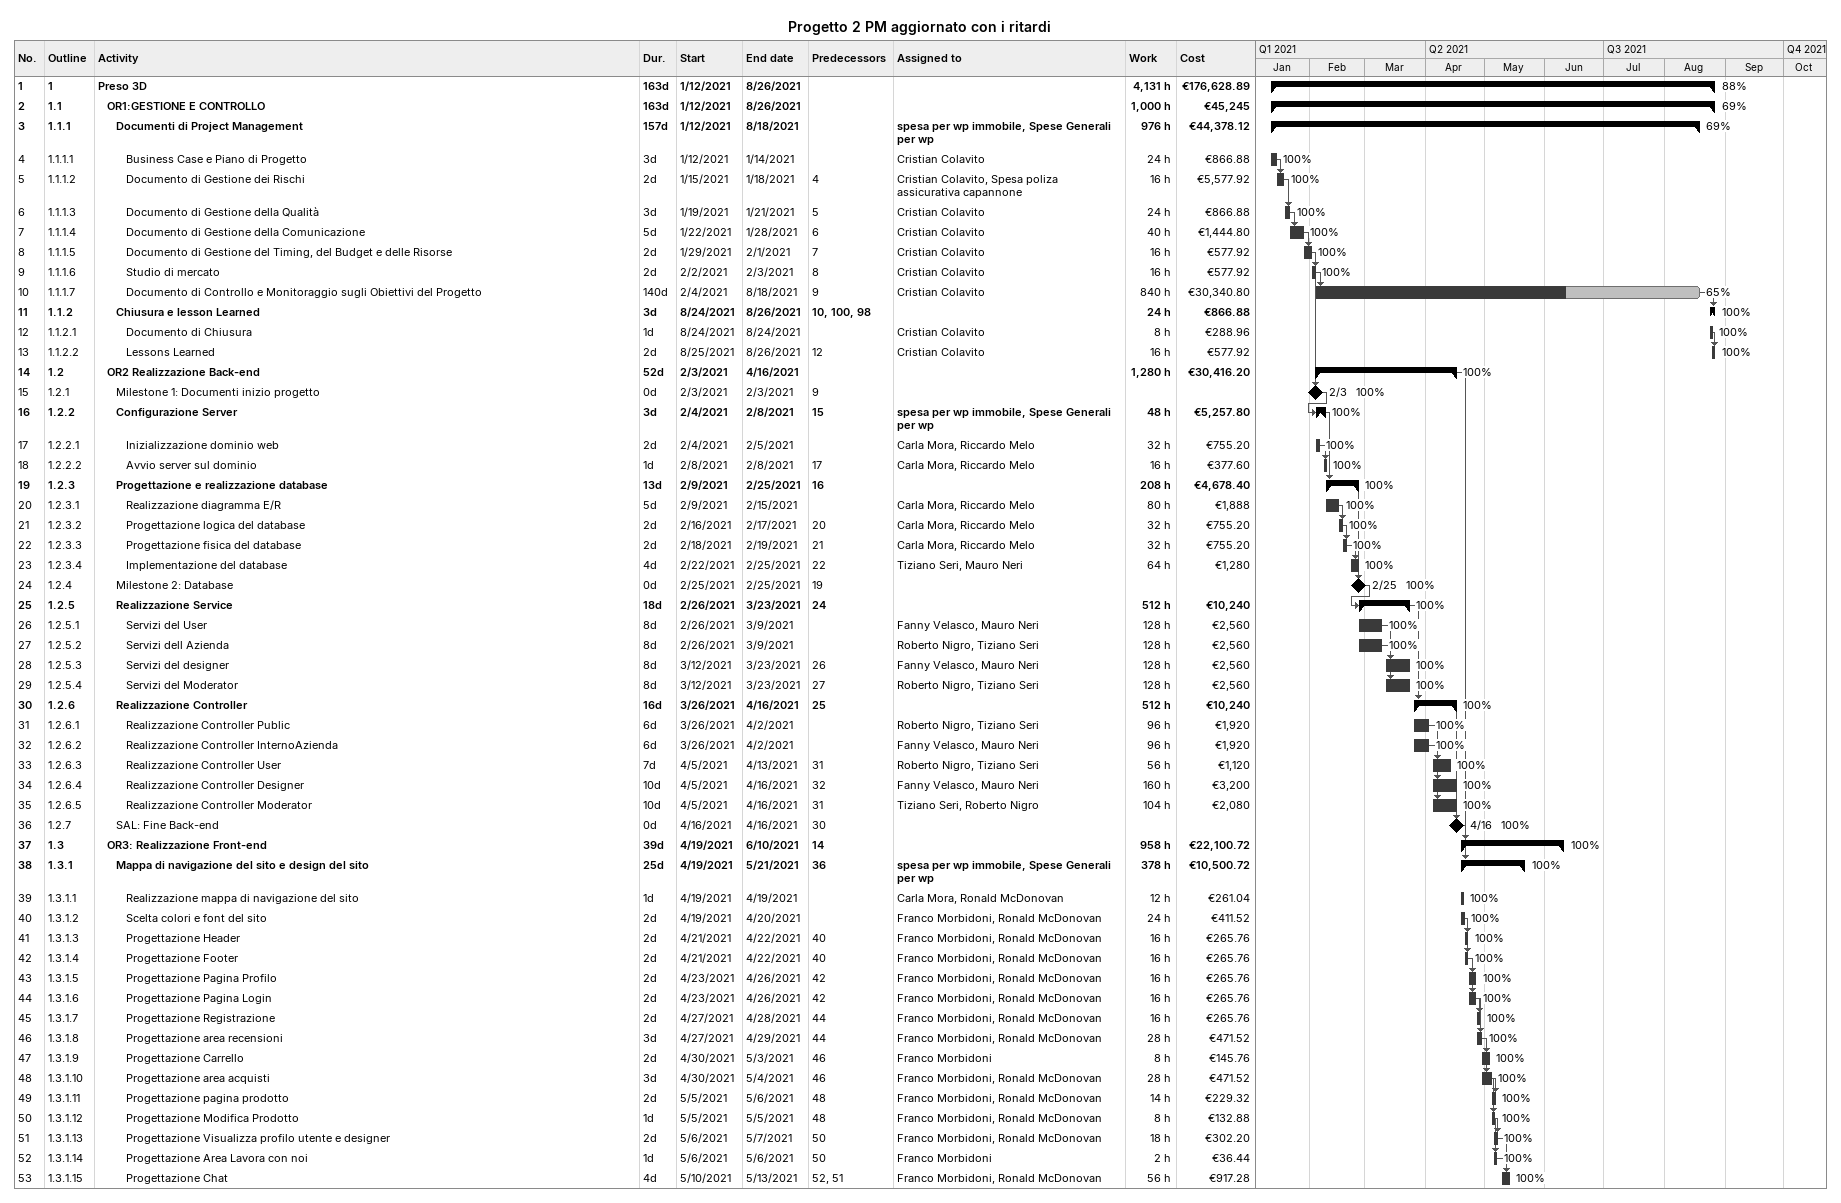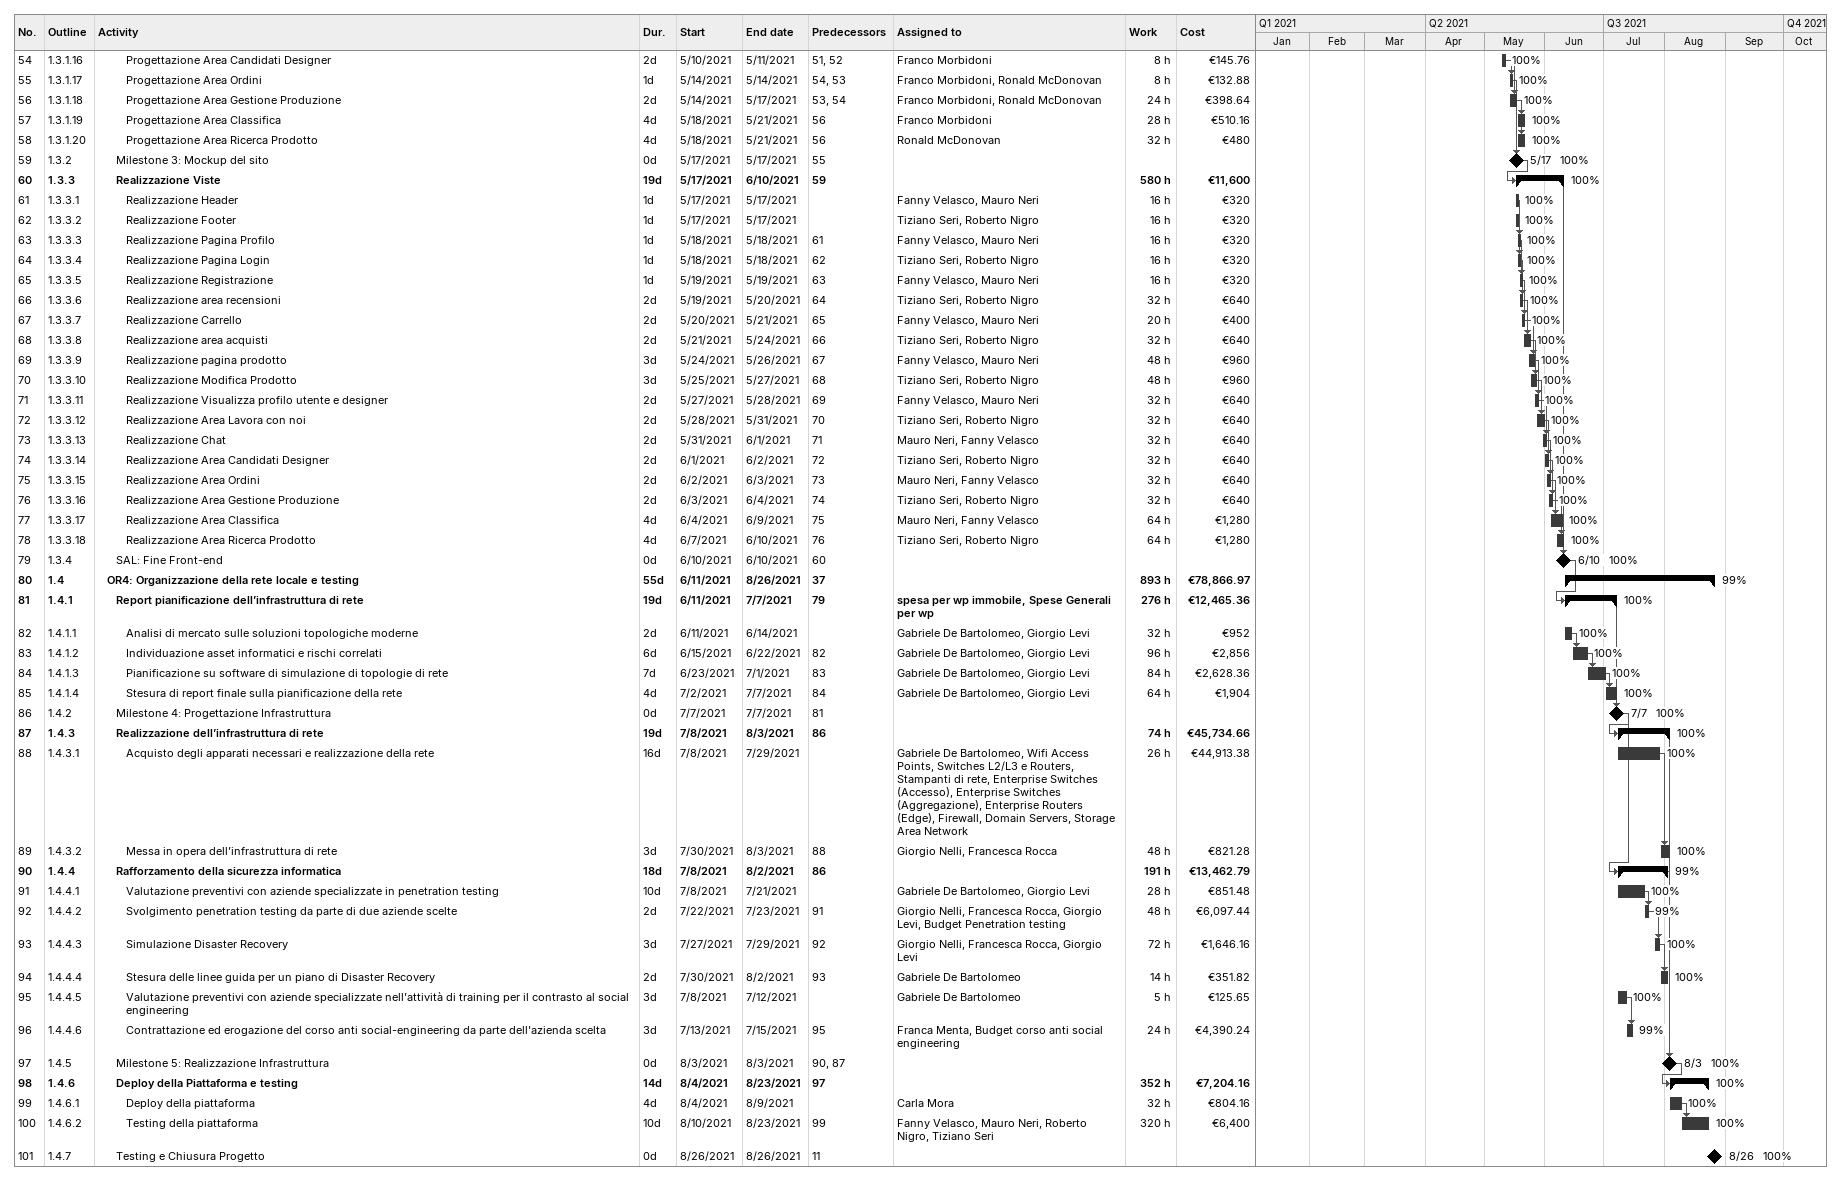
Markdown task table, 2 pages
Progetto 2 PM aggiornato con i ritardi

| ID | WBS | Task | Duration | Start | Finish | Predecessors | Resources | % complete | Work (h) | Cost (€) |
|---|---|---|---|---|---|---|---|---|---|---|
| 1 | 1 | **Preso 3D** | 163d | 2021-01-12 | 2021-08-26 |  |  | 88 | 4131 | 176628.89 |
| 2 | 1.1 | **OR1:GESTIONE E CONTROLLO** | 163d | 2021-01-12 | 2021-08-26 |  |  | 69 | 1000 | 45245 |
| 3 | 1.1.1 | **Documenti di Project Management** | 157d | 2021-01-12 | 2021-08-18 |  | spesa per wp immobile, Spese Generali per wp | 69 | 976 | 44378.12 |
| 4 | 1.1.1.1 | Business Case e Piano di Progetto | 3d | 2021-01-12 | 2021-01-14 |  | Cristian Colavito | 100 | 24 | 866.88 |
| 5 | 1.1.1.2 | Documento di Gestione dei Rischi | 2d | 2021-01-15 | 2021-01-18 | 4 | Cristian Colavito, Spesa poliza assicurativa capannone | 100 | 16 | 5577.92 |
| 6 | 1.1.1.3 | Documento di Gestione della Qualità | 3d | 2021-01-19 | 2021-01-21 | 5 | Cristian Colavito | 100 | 24 | 866.88 |
| 7 | 1.1.1.4 | Documento di Gestione della Comunicazione | 5d | 2021-01-22 | 2021-01-28 | 6 | Cristian Colavito | 100 | 40 | 1444.80 |
| 8 | 1.1.1.5 | Documento di Gestione del Timing, del Budget e delle Risorse | 2d | 2021-01-29 | 2021-02-01 | 7 | Cristian Colavito | 100 | 16 | 577.92 |
| 9 | 1.1.1.6 | Studio di mercato | 2d | 2021-02-02 | 2021-02-03 | 8 | Cristian Colavito | 100 | 16 | 577.92 |
| 10 | 1.1.1.7 | Documento di Controllo e Monitoraggio sugli Obiettivi del Progetto | 140d | 2021-02-04 | 2021-08-18 | 9 | Cristian Colavito | 65 | 840 | 30340.80 |
| 11 | 1.1.2 | **Chiusura e lesson Learned** | 3d | 2021-08-24 | 2021-08-26 | 10, 100, 98 |  | 100 | 24 | 866.88 |
| 12 | 1.1.2.1 | Documento di Chiusura | 1d | 2021-08-24 | 2021-08-24 |  | Cristian Colavito | 100 | 8 | 288.96 |
| 13 | 1.1.2.2 | Lessons Learned | 2d | 2021-08-25 | 2021-08-26 | 12 | Cristian Colavito | 100 | 16 | 577.92 |
| 14 | 1.2 | **OR2 Realizzazione Back-end** | 52d | 2021-02-03 | 2021-04-16 |  |  | 100 | 1280 | 30416.20 |
| 15 | 1.2.1 | Milestone 1: Documenti inizio progetto | 0d | 2021-02-03 | 2021-02-03 | 9 |  | 100 |  |  |
| 16 | 1.2.2 | **Configurazione Server** | 3d | 2021-02-04 | 2021-02-08 | 15 | spesa per wp immobile, Spese Generali per wp | 100 | 48 | 5257.80 |
| 17 | 1.2.2.1 | Inizializzazione dominio web | 2d | 2021-02-04 | 2021-02-05 |  | Carla Mora, Riccardo Melo | 100 | 32 | 755.20 |
| 18 | 1.2.2.2 | Avvio server sul dominio | 1d | 2021-02-08 | 2021-02-08 | 17 | Carla Mora, Riccardo Melo | 100 | 16 | 377.60 |
| 19 | 1.2.3 | **Progettazione e realizzazione database** | 13d | 2021-02-09 | 2021-02-25 | 16 |  | 100 | 208 | 4678.40 |
| 20 | 1.2.3.1 | Realizzazione diagramma E/R | 5d | 2021-02-09 | 2021-02-15 |  | Carla Mora, Riccardo Melo | 100 | 80 | 1888 |
| 21 | 1.2.3.2 | Progettazione logica del database | 2d | 2021-02-16 | 2021-02-17 | 20 | Carla Mora, Riccardo Melo | 100 | 32 | 755.20 |
| 22 | 1.2.3.3 | Progettazione fisica del database | 2d | 2021-02-18 | 2021-02-19 | 21 | Carla Mora, Riccardo Melo | 100 | 32 | 755.20 |
| 23 | 1.2.3.4 | Implementazione del database | 4d | 2021-02-22 | 2021-02-25 | 22 | Tiziano Seri, Mauro Neri | 100 | 64 | 1280 |
| 24 | 1.2.4 | Milestone 2: Database | 0d | 2021-02-25 | 2021-02-25 | 19 |  | 100 |  |  |
| 25 | 1.2.5 | **Realizzazione Service** | 18d | 2021-02-26 | 2021-03-23 | 24 |  | 100 | 512 | 10240 |
| 26 | 1.2.5.1 | Servizi del User | 8d | 2021-02-26 | 2021-03-09 |  | Fanny Velasco, Mauro Neri | 100 | 128 | 2560 |
| 27 | 1.2.5.2 | Servizi dell Azienda | 8d | 2021-02-26 | 2021-03-09 |  | Roberto Nigro, Tiziano Seri | 100 | 128 | 2560 |
| 28 | 1.2.5.3 | Servizi del designer | 8d | 2021-03-12 | 2021-03-23 | 26 | Fanny Velasco, Mauro Neri | 100 | 128 | 2560 |
| 29 | 1.2.5.4 | Servizi del Moderator | 8d | 2021-03-12 | 2021-03-23 | 27 | Roberto Nigro, Tiziano Seri | 100 | 128 | 2560 |
| 30 | 1.2.6 | **Realizzazione Controller** | 16d | 2021-03-26 | 2021-04-16 | 25 |  | 100 | 512 | 10240 |
| 31 | 1.2.6.1 | Realizzazione Controller Public | 6d | 2021-03-26 | 2021-04-02 |  | Roberto Nigro, Tiziano Seri | 100 | 96 | 1920 |
| 32 | 1.2.6.2 | Realizzazione Controller InternoAzienda | 6d | 2021-03-26 | 2021-04-02 |  | Fanny Velasco, Mauro Neri | 100 | 96 | 1920 |
| 33 | 1.2.6.3 | Realizzazione Controller User | 7d | 2021-04-05 | 2021-04-13 | 31 | Roberto Nigro, Tiziano Seri | 100 | 56 | 1120 |
| 34 | 1.2.6.4 | Realizzazione Controller Designer | 10d | 2021-04-05 | 2021-04-16 | 32 | Fanny Velasco, Mauro Neri | 100 | 160 | 3200 |
| 35 | 1.2.6.5 | Realizzazione Controller Moderator | 10d | 2021-04-05 | 2021-04-16 | 31 | Tiziano Seri, Roberto Nigro | 100 | 104 | 2080 |
| 36 | 1.2.7 | SAL: Fine Back-end | 0d | 2021-04-16 | 2021-04-16 | 30 |  | 100 |  |  |
| 37 | 1.3 | **OR3: Realizzazione Front-end** | 39d | 2021-04-19 | 2021-06-10 | 14 |  | 100 | 958 | 22100.72 |
| 38 | 1.3.1 | **Mappa di navigazione del sito e design del sito** | 25d | 2021-04-19 | 2021-05-21 | 36 | spesa per wp immobile, Spese Generali per wp | 100 | 378 | 10500.72 |
| 39 | 1.3.1.1 | Realizzazione mappa di navigazione del sito | 1d | 2021-04-19 | 2021-04-19 |  | Carla Mora, Ronald McDonovan | 100 | 12 | 261.04 |
| 40 | 1.3.1.2 | Scelta colori e font del sito | 2d | 2021-04-19 | 2021-04-20 |  | Franco Morbidoni, Ronald McDonovan | 100 | 24 | 411.52 |
| 41 | 1.3.1.3 | Progettazione Header | 2d | 2021-04-21 | 2021-04-22 | 40 | Franco Morbidoni, Ronald McDonovan | 100 | 16 | 265.76 |
| 42 | 1.3.1.4 | Progettazione Footer | 2d | 2021-04-21 | 2021-04-22 | 40 | Franco Morbidoni, Ronald McDonovan | 100 | 16 | 265.76 |
| 43 | 1.3.1.5 | Progettazione Pagina Profilo | 2d | 2021-04-23 | 2021-04-26 | 42 | Franco Morbidoni, Ronald McDonovan | 100 | 16 | 265.76 |
| 44 | 1.3.1.6 | Progettazione Pagina Login | 2d | 2021-04-23 | 2021-04-26 | 42 | Franco Morbidoni, Ronald McDonovan | 100 | 16 | 265.76 |
| 45 | 1.3.1.7 | Progettazione Registrazione | 2d | 2021-04-27 | 2021-04-28 | 44 | Franco Morbidoni, Ronald McDonovan | 100 | 16 | 265.76 |
| 46 | 1.3.1.8 | Progettazione area recensioni | 3d | 2021-04-27 | 2021-04-29 | 44 | Franco Morbidoni, Ronald McDonovan | 100 | 28 | 471.52 |
| 47 | 1.3.1.9 | Progettazione Carrello | 2d | 2021-04-30 | 2021-05-03 | 46 | Franco Morbidoni | 100 | 8 | 145.76 |
| 48 | 1.3.1.10 | Progettazione area acquisti | 3d | 2021-04-30 | 2021-05-04 | 46 | Franco Morbidoni, Ronald McDonovan | 100 | 28 | 471.52 |
| 49 | 1.3.1.11 | Progettazione pagina prodotto | 2d | 2021-05-05 | 2021-05-06 | 48 | Franco Morbidoni, Ronald McDonovan | 100 | 14 | 229.32 |
| 50 | 1.3.1.12 | Progettazione Modifica Prodotto | 1d | 2021-05-05 | 2021-05-05 | 48 | Franco Morbidoni, Ronald McDonovan | 100 | 8 | 132.88 |
| 51 | 1.3.1.13 | Progettazione Visualizza profilo utente e designer | 2d | 2021-05-06 | 2021-05-07 | 50 | Franco Morbidoni, Ronald McDonovan | 100 | 18 | 302.20 |
| 52 | 1.3.1.14 | Progettazione Area Lavora con noi | 1d | 2021-05-06 | 2021-05-06 | 50 | Franco Morbidoni | 100 | 2 | 36.44 |
| 53 | 1.3.1.15 | Progettazione Chat | 4d | 2021-05-10 | 2021-05-13 | 52, 51 | Franco Morbidoni, Ronald McDonovan | 100 | 56 | 917.28 |
| 54 | 1.3.1.16 | Progettazione Area Candidati Designer | 2d | 2021-05-10 | 2021-05-11 | 51, 52 | Franco Morbidoni | 100 | 8 | 145.76 |
| 55 | 1.3.1.17 | Progettazione Area Ordini | 1d | 2021-05-14 | 2021-05-14 | 54, 53 | Franco Morbidoni, Ronald McDonovan | 100 | 8 | 132.88 |
| 56 | 1.3.1.18 | Progettazione Area Gestione Produzione | 2d | 2021-05-14 | 2021-05-17 | 53, 54 | Franco Morbidoni, Ronald McDonovan | 100 | 24 | 398.64 |
| 57 | 1.3.1.19 | Progettazione Area Classifica | 4d | 2021-05-18 | 2021-05-21 | 56 | Franco Morbidoni | 100 | 28 | 510.16 |
| 58 | 1.3.1.20 | Progettazione Area Ricerca Prodotto | 4d | 2021-05-18 | 2021-05-21 | 56 | Ronald McDonovan | 100 | 32 | 480 |
| 59 | 1.3.2 | Milestone 3: Mockup del sito | 0d | 2021-05-17 | 2021-05-17 | 55 |  | 100 |  |  |
| 60 | 1.3.3 | **Realizzazione Viste** | 19d | 2021-05-17 | 2021-06-10 | 59 |  | 100 | 580 | 11600 |
| 61 | 1.3.3.1 | Realizzazione Header | 1d | 2021-05-17 | 2021-05-17 |  | Fanny Velasco, Mauro Neri | 100 | 16 | 320 |
| 62 | 1.3.3.2 | Realizzazione Footer | 1d | 2021-05-17 | 2021-05-17 |  | Tiziano Seri, Roberto Nigro | 100 | 16 | 320 |
| 63 | 1.3.3.3 | Realizzazione Pagina Profilo | 1d | 2021-05-18 | 2021-05-18 | 61 | Fanny Velasco, Mauro Neri | 100 | 16 | 320 |
| 64 | 1.3.3.4 | Realizzazione Pagina Login | 1d | 2021-05-18 | 2021-05-18 | 62 | Tiziano Seri, Roberto Nigro | 100 | 16 | 320 |
| 65 | 1.3.3.5 | Realizzazione Registrazione | 1d | 2021-05-19 | 2021-05-19 | 63 | Fanny Velasco, Mauro Neri | 100 | 16 | 320 |
| 66 | 1.3.3.6 | Realizzazione area recensioni | 2d | 2021-05-19 | 2021-05-20 | 64 | Tiziano Seri, Roberto Nigro | 100 | 32 | 640 |
| 67 | 1.3.3.7 | Realizzazione Carrello | 2d | 2021-05-20 | 2021-05-21 | 65 | Fanny Velasco, Mauro Neri | 100 | 20 | 400 |
| 68 | 1.3.3.8 | Realizzazione area acquisti | 2d | 2021-05-21 | 2021-05-24 | 66 | Tiziano Seri, Roberto Nigro | 100 | 32 | 640 |
| 69 | 1.3.3.9 | Realizzazione pagina prodotto | 3d | 2021-05-24 | 2021-05-26 | 67 | Fanny Velasco, Mauro Neri | 100 | 48 | 960 |
| 70 | 1.3.3.10 | Realizzazione Modifica Prodotto | 3d | 2021-05-25 | 2021-05-27 | 68 | Tiziano Seri, Roberto Nigro | 100 | 48 | 960 |
| 71 | 1.3.3.11 | Realizzazione Visualizza profilo utente e designer | 2d | 2021-05-27 | 2021-05-28 | 69 | Fanny Velasco, Mauro Neri | 100 | 32 | 640 |
| 72 | 1.3.3.12 | Realizzazione Area Lavora con noi | 2d | 2021-05-28 | 2021-05-31 | 70 | Tiziano Seri, Roberto Nigro | 100 | 32 | 640 |
| 73 | 1.3.3.13 | Realizzazione Chat | 2d | 2021-05-31 | 2021-06-01 | 71 | Mauro Neri, Fanny Velasco | 100 | 32 | 640 |
| 74 | 1.3.3.14 | Realizzazione Area Candidati Designer | 2d | 2021-06-01 | 2021-06-02 | 72 | Tiziano Seri, Roberto Nigro | 100 | 32 | 640 |
| 75 | 1.3.3.15 | Realizzazione Area Ordini | 2d | 2021-06-02 | 2021-06-03 | 73 | Mauro Neri, Fanny Velasco | 100 | 32 | 640 |
| 76 | 1.3.3.16 | Realizzazione Area Gestione Produzione | 2d | 2021-06-03 | 2021-06-04 | 74 | Tiziano Seri, Roberto Nigro | 100 | 32 | 640 |
| 77 | 1.3.3.17 | Realizzazione Area Classifica | 4d | 2021-06-04 | 2021-06-09 | 75 | Mauro Neri, Fanny Velasco | 100 | 64 | 1280 |
| 78 | 1.3.3.18 | Realizzazione Area Ricerca Prodotto | 4d | 2021-06-07 | 2021-06-10 | 76 | Tiziano Seri, Roberto Nigro | 100 | 64 | 1280 |
| 79 | 1.3.4 | SAL: Fine Front-end | 0d | 2021-06-10 | 2021-06-10 | 60 |  | 100 |  |  |
| 80 | 1.4 | **OR4: Organizzazione della rete locale e testing** | 55d | 2021-06-11 | 2021-08-26 | 37 |  | 99 | 893 | 78866.97 |
| 81 | 1.4.1 | **Report pianificazione dell’infrastruttura di rete** | 19d | 2021-06-11 | 2021-07-07 | 79 | spesa per wp immobile, Spese Generali per wp | 100 | 276 | 12465.36 |
| 82 | 1.4.1.1 | Analisi di mercato sulle soluzioni topologiche moderne | 2d | 2021-06-11 | 2021-06-14 |  | Gabriele De Bartolomeo, Giorgio Levi | 100 | 32 | 952 |
| 83 | 1.4.1.2 | Individuazione asset informatici e rischi correlati | 6d | 2021-06-15 | 2021-06-22 | 82 | Gabriele De Bartolomeo, Giorgio Levi | 100 | 96 | 2856 |
| 84 | 1.4.1.3 | Pianificazione su software di simulazione di topologie di rete | 7d | 2021-06-23 | 2021-07-01 | 83 | Gabriele De Bartolomeo, Giorgio Levi | 100 | 84 | 2628.36 |
| 85 | 1.4.1.4 | Stesura di report finale sulla pianificazione della rete | 4d | 2021-07-02 | 2021-07-07 | 84 | Gabriele De Bartolomeo, Giorgio Levi | 100 | 64 | 1904 |
| 86 | 1.4.2 | Milestone 4: Progettazione Infrastruttura | 0d | 2021-07-07 | 2021-07-07 | 81 |  | 100 |  |  |
| 87 | 1.4.3 | **Realizzazione dell’infrastruttura di rete** | 19d | 2021-07-08 | 2021-08-03 | 86 |  | 100 | 74 | 45734.66 |
| 88 | 1.4.3.1 | Acquisto degli apparati necessari e realizzazione della rete | 16d | 2021-07-08 | 2021-07-29 |  | Gabriele De Bartolomeo, Wifi Access Points, Switches L2/L3 e Routers, Stampanti di rete, Enterprise Switches (Accesso), Enterprise Switches (Aggregazione), Enterprise Routers (Edge), Firewall, Domain Servers, Storage Area Network | 100 | 26 | 44913.38 |
| 89 | 1.4.3.2 | Messa in opera dell’infrastruttura di rete | 3d | 2021-07-30 | 2021-08-03 | 88 | Giorgio Nelli, Francesca Rocca | 100 | 48 | 821.28 |
| 90 | 1.4.4 | **Rafforzamento della sicurezza informatica** | 18d | 2021-07-08 | 2021-08-02 | 86 |  | 99 | 191 | 13462.79 |
| 91 | 1.4.4.1 | Valutazione preventivi con aziende specializzate in penetration testing | 10d | 2021-07-08 | 2021-07-21 |  | Gabriele De Bartolomeo, Giorgio Levi | 100 | 28 | 851.48 |
| 92 | 1.4.4.2 | Svolgimento penetration testing da parte di due aziende scelte | 2d | 2021-07-22 | 2021-07-23 | 91 | Giorgio Nelli, Francesca Rocca, Giorgio Levi, Budget Penetration testing | 99 | 48 | 6097.44 |
| 93 | 1.4.4.3 | Simulazione Disaster Recovery | 3d | 2021-07-27 | 2021-07-29 | 92 | Giorgio Nelli, Francesca Rocca, Giorgio Levi | 100 | 72 | 1646.16 |
| 94 | 1.4.4.4 | Stesura delle linee guida per un piano di Disaster Recovery | 2d | 2021-07-30 | 2021-08-02 | 93 | Gabriele De Bartolomeo | 100 | 14 | 351.82 |
| 95 | 1.4.4.5 | Valutazione preventivi con aziende specializzate nell’attività di training per il contrasto al social engineering | 3d | 2021-07-08 | 2021-07-12 |  | Gabriele De Bartolomeo | 100 | 5 | 125.65 |
| 96 | 1.4.4.6 | Contrattazione ed erogazione del corso anti social-engineering da parte dell'azienda scelta | 3d | 2021-07-13 | 2021-07-15 | 95 | Franca Menta, Budget corso anti social engineering | 99 | 24 | 4390.24 |
| 97 | 1.4.5 | Milestone 5: Realizzazione Infrastruttura | 0d | 2021-08-03 | 2021-08-03 | 90, 87 |  | 100 |  |  |
| 98 | 1.4.6 | **Deploy della Piattaforma e testing** | 14d | 2021-08-04 | 2021-08-23 | 97 |  | 100 | 352 | 7204.16 |
| 99 | 1.4.6.1 | Deploy della piattaforma | 4d | 2021-08-04 | 2021-08-09 |  | Carla Mora | 100 | 32 | 804.16 |
| 100 | 1.4.6.2 | Testing della piattaforma | 10d | 2021-08-10 | 2021-08-23 | 99 | Fanny Velasco, Mauro Neri, Roberto Nigro, Tiziano Seri | 100 | 320 | 6400 |
| 101 | 1.4.7 | Testing e Chiusura Progetto | 0d | 2021-08-26 | 2021-08-26 | 11 |  | 100 |  |  |
